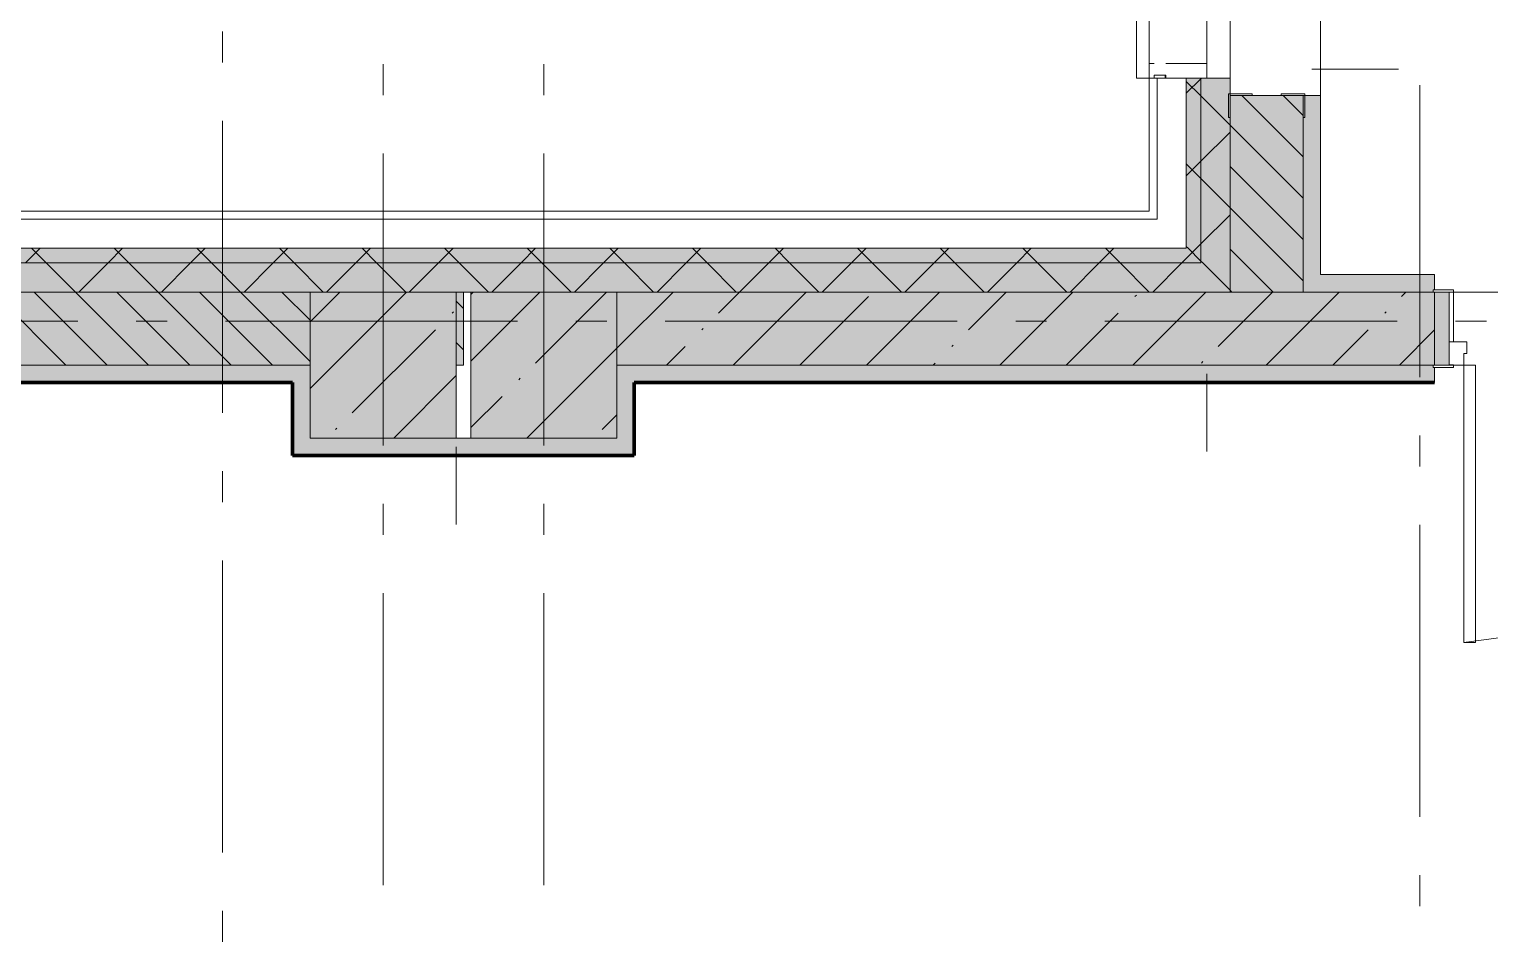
# Model space of a CAD drawing. Header units: millimetres. Extents: x -537608 to 253996, y -217170 to 186033.
# Drawn here: x -244138 to -239137, y 100596 to 103722 of the extents above; entities that cross this region are included whole.
import ezdxf

# ---------------------------------------------------------------- set-up
doc = ezdxf.new("R2010")
doc.units = ezdxf.units.MM
doc.layers.add('16) Лак 1.6м', color=160, linetype='Continuous', lineweight=90)
doc.layers.add('PDF _Геометрия', color=7, linetype='Continuous')
doc.layers.add('PDF _Сплошная заливка', color=7, linetype='Continuous', true_color=0xffffff)

msp = doc.modelspace()

# ---------------------------------------------------------------- hatches: boundary and pattern name
at = {"layer": 'PDF _Сплошная заливка', "transparency": 33554559}
h = msp.add_hatch(color=256, dxfattribs=at)
h.paths.add_polyline_path([(-240026.1918, 102821.2653), (-239776.1908, 102821.2653), (-239776.1908, 103494.2635), (-240026.1918, 103494.2635), (-240026.1918, 103196.3723)], flags=0)
h.paths.add_polyline_path([(-240026.1918, 105314.2649), (-239776.1908, 105314.2649), (-239776.1908, 105671.2634), (-240026.1918, 105671.2634), (-240026.1918, 105320.22)], flags=0)
h = msp.add_hatch(color=256, dxfattribs=at)
h.paths.add_polyline_path([(-240126.19, 102971.2638), (-240126.19, 103554.2642), (-240176.1902, 103554.2642), (-240176.1902, 102971.2638)], flags=0)
h.paths.add_polyline_path([(-240176.1902, 105254.2643), (-240126.19, 105254.2643), (-240126.19, 105521.265), (-240176.1902, 105521.265), (-240176.1902, 105320.22)], flags=0)
h = msp.add_hatch(color=256, dxfattribs=at)
h.paths.add_polyline_path([(-240026.1918, 102921.2636), (-240026.1918, 103554.2642), (-240126.19, 103554.2642), (-240126.19, 102921.2636)], flags=0)
h.paths.add_polyline_path([(-240126.19, 105254.2643), (-240026.1918, 105254.2643), (-240026.1918, 105521.265), (-240126.19, 105521.265), (-240126.19, 105320.22)], flags=0)
h = msp.add_hatch(color=256, dxfattribs=at)
h.paths.add_polyline_path([(-240126.19, 102921.2636), (-240126.19, 102971.2638), (-246626.1914, 102971.2638), (-246626.1914, 102921.2636), (-240371.3189, 102921.2636)], flags=0)
h.paths.add_polyline_path([(-257486.1367, 102921.2636), (-257324.7427, 102921.2636), (-257324.7427, 102971.2638), (-258624.7391, 102971.2638), (-258624.7391, 102921.2636), (-258321.009, 102921.2636)], flags=0)
h.paths.add_polyline_path([(-254326.1866, 102921.2636), (-254326.1866, 102971.2638), (-255624.7405, 102971.2638), (-255624.7405, 102921.2636), (-254564.0965, 102921.2636)], flags=0)
h.paths.add_polyline_path([(-260825.613, 102921.2636), (-260324.7413, 102921.2636), (-260324.7413, 102971.2638), (-261620.1864, 102971.2638), (-261620.1864, 102921.2636), (-261243.0492, 102921.2636)], flags=0)
h.paths.add_polyline_path([(-263330.2213, 102921.2636), (-263320.1886, 102921.2636), (-263320.1886, 102971.2638), (-264619.7372, 102971.2638), (-264619.7372, 102921.2636), (-264165.0937, 102921.2636)], flags=0)
h.paths.add_polyline_path([(-267504.57, 102921.2636), (-266319.7394, 102921.2636), (-266319.7394, 102971.2638), (-267619.7401, 102971.2638), (-267619.7401, 102921.2636)], flags=0)
h.paths.add_polyline_path([(-270426.6102, 102921.2636), (-269319.7381, 102921.2636), (-269319.7381, 102971.2638), (-270620.3545, 102971.2638), (-270620.3545, 102921.2636)], flags=0)
h.paths.add_polyline_path([(-272320.3567, 102921.2636), (-272320.3567, 102971.2638), (-273619.7374, 102971.2638), (-273619.7374, 102921.2636), (-272513.7824, 102921.2636)], flags=0)
h.paths.add_polyline_path([(-275435.8268, 102921.2636), (-275319.7353, 102921.2636), (-275319.7353, 102971.2638), (-276926.1831, 102971.2638), (-276926.1831, 102921.2636), (-275853.2587, 102921.2636)], flags=0)
h.paths.add_polyline_path([(-278626.181, 102921.2636), (-278626.181, 102971.2638), (-279926.186, 102971.2638), (-279926.186, 102921.2636), (-278775.3032, 102921.2636)], flags=0)
h.paths.add_polyline_path([(-281626.184, 102921.2636), (-281626.184, 102971.2638), (-282926.1804, 102971.2638), (-282926.1804, 102921.2636), (-281697.3434, 102921.2636)], flags=0)
h.paths.add_polyline_path([(-287958.8642, 102921.2636), (-287626.1812, 102921.2636), (-287626.1812, 102971.2638), (-290826.1849, 102971.2638), (-290826.1849, 102921.2636), (-288376.296, 102921.2636)], flags=0)
h.paths.add_polyline_path([(-285926.1833, 102921.2636), (-284626.1869, 102921.2636), (-284626.1869, 102971.2638), (-285926.1833, 102971.2638)], flags=0)
h = msp.add_hatch(color=256, dxfattribs=at)
h.paths.add_polyline_path([(-240026.1918, 102821.2653), (-240026.1918, 102921.2636), (-246626.1914, 102921.2636), (-246626.1914, 102821.2653), (-240371.3189, 102821.2653)], flags=0)
h.paths.add_polyline_path([(-254564.0965, 102821.2653), (-254326.1866, 102821.2653), (-254326.1866, 102921.2636), (-255624.7405, 102921.2636), (-255624.7405, 102821.2653), (-254676.1879, 102821.2653)], flags=0)
h.paths.add_polyline_path([(-257324.7427, 102821.2653), (-257324.7427, 102921.2636), (-258624.7391, 102921.2636), (-258624.7391, 102821.2653), (-257486.1367, 102821.2653)], flags=0)
h.paths.add_polyline_path([(-264582.5255, 102821.2653), (-263320.1886, 102821.2653), (-263320.1886, 102921.2636), (-264619.7372, 102921.2636), (-264619.7372, 102821.2653)], flags=0)
h.paths.add_polyline_path([(-261620.1864, 102821.2653), (-260324.7413, 102821.2653), (-260324.7413, 102921.2636), (-261620.1864, 102921.2636), (-261620.1864, 102842.3987)], flags=0)
h.paths.add_polyline_path([(-267504.57, 102821.2653), (-266319.7394, 102821.2653), (-266319.7394, 102921.2636), (-267619.7401, 102921.2636), (-267619.7401, 102821.2653)], flags=0)
h.paths.add_polyline_path([(-269319.7381, 102821.2653), (-269319.7381, 102921.2636), (-270620.3545, 102921.2636), (-270620.3545, 102821.2653), (-269591.7422, 102821.2653)], flags=0)
h.paths.add_polyline_path([(-273348.6546, 102821.2653), (-272320.3567, 102821.2653), (-272320.3567, 102921.2636), (-273619.7374, 102921.2636), (-273619.7374, 102821.2653)], flags=0)
h.paths.add_polyline_path([(-279192.735, 102821.2653), (-278626.181, 102821.2653), (-278626.181, 102921.2636), (-279926.186, 102921.2636), (-279926.186, 102821.2653), (-279226.1833, 102821.2653)], flags=0)
h.paths.add_polyline_path([(-276688.131, 102821.2653), (-275319.7353, 102821.2653), (-275319.7353, 102921.2636), (-276926.1831, 102921.2636), (-276926.1831, 102821.2653)], flags=0)
h.paths.add_polyline_path([(-281697.3434, 102821.2653), (-281626.184, 102821.2653), (-281626.184, 102921.2636), (-282926.1804, 102921.2636), (-282926.1804, 102821.2653), (-282532.2157, 102821.2653)], flags=0)
h.paths.add_polyline_path([(-287626.1812, 102821.2653), (-287626.1812, 102921.2636), (-290876.1851, 102921.2636), (-290876.1851, 102821.2653), (-287958.8642, 102821.2653)], flags=0)
h.paths.add_polyline_path([(-285871.6877, 102821.2653), (-284626.1869, 102821.2653), (-284626.1869, 102921.2636), (-285926.1833, 102921.2636), (-285926.1833, 102821.2653)], flags=0)
at = {"layer": 'PDF _Сплошная заливка', "true_color": 0x2254ff, "transparency": 33554559}
h = msp.add_hatch(color=160, dxfattribs=at)
h.paths.add_polyline_path([(-239776.1908, 102821.2653), (-239331.1904, 102822.034), (-239331.1904, 102829.2636), (-239326.1912, 102829.2636), (-239326.1912, 102881.2639), (-239776.1908, 102881.2639)], flags=0)
h.paths.add_polyline_path([(-238171.192, 102821.2653), (-237086.1917, 102821.2653), (-237086.1917, 102881.2639), (-238176.1911, 102881.2639), (-238176.1911, 102829.2636), (-238171.192, 102829.2636), (-238171.192, 102821.5388)], flags=0)
at = {"layer": 'PDF _Сплошная заливка', "transparency": 33554559}
h = msp.add_hatch(color=256, dxfattribs=at)
h.paths.add_polyline_path([(-242676.189, 102571.2644), (-242651.189, 102571.2644), (-242651.189, 102821.2653), (-242676.189, 102819.1576), (-242676.189, 102809.3595)], flags=0)
h.paths.add_polyline_path([(-243176.191, 102571.2644), (-243176.191, 102821.2653), (-245676.192, 102821.2653), (-245676.192, 102571.2644), (-243293.3633, 102571.2644)], flags=0)
h.paths.add_polyline_path([(-246215.4035, 102571.2644), (-246176.1896, 102571.2644), (-246176.1896, 102821.2653), (-246564.7417, 102821.2653), (-246564.7417, 102571.2644)], flags=0)
h.paths.add_polyline_path([(-255398.9645, 102571.2644), (-255176.1898, 102571.2644), (-255176.1898, 102821.2653), (-255564.7419, 102821.2653), (-255564.7419, 102571.2644)], flags=0)
h.paths.add_polyline_path([(-254676.1879, 102571.2644), (-254384.7426, 102571.2644), (-254384.7426, 102821.2653), (-254676.1879, 102821.2653), (-254676.1879, 102729.2029)], flags=0)
h.paths.add_polyline_path([(-258564.7406, 102571.2644), (-257384.7412, 102571.2644), (-257384.7412, 102821.2653), (-258564.7406, 102821.2653)], flags=0)
h.paths.add_polyline_path([(-261559.74, 102571.2644), (-261176.187, 102571.2644), (-261176.187, 102821.2653), (-261559.74, 102821.2653)], flags=0)
h.paths.add_polyline_path([(-263379.7393, 102571.2644), (-263379.7393, 102821.2653), (-263676.1881, 102821.2653), (-263676.1881, 102571.2644), (-263616.1852, 102571.2644)], flags=0)
h.paths.add_polyline_path([(-260676.1851, 102571.2644), (-260384.7399, 102571.2644), (-260384.7399, 102821.2653), (-260676.1851, 102821.2653), (-260676.1851, 102729.2029)], flags=0)
h.paths.add_polyline_path([(-264559.7387, 102571.2644), (-264176.1857, 102571.2644), (-264176.1857, 102821.2653), (-264559.7387, 102821.2653)], flags=0)
h.paths.add_polyline_path([(-269591.7422, 102571.2644), (-269379.7366, 102571.2644), (-269379.7366, 102821.2653), (-269676.1853, 102821.2653), (-269676.1853, 102571.2644), (-269616.1868, 102571.2644)], flags=0)
h.paths.add_polyline_path([(-267559.7373, 102571.2644), (-266379.7379, 102571.2644), (-266379.7379, 102821.2653), (-267559.7373, 102821.2653)], flags=0)
for points in [[(-242626.1889, 102321.2656), (-242126.1913, 102321.2656), (-242126.1913, 102821.2653), (-242626.1889, 102821.2653), (-242626.1889, 102488.423)], [(-239776.1908, 102571.2644), (-239776.1908, 102821.2653), (-242126.1913, 102821.2653), (-242126.1913, 102571.2644), (-239953.8848, 102571.2644)]]:
    msp.add_hatch(color=256, dxfattribs=at).paths.add_polyline_path(points)
h = msp.add_hatch(color=256, dxfattribs=at)
h.paths.add_polyline_path([(-237026.191, 102571.2644), (-237026.191, 102821.2653), (-238176.1911, 102821.2653), (-238176.1911, 102571.2644), (-238171.192, 102571.2644)], flags=0)
h.paths.add_polyline_path([(-239326.1912, 102571.2644), (-239326.1912, 102821.2653), (-239776.1908, 102821.2653), (-239776.1908, 102571.2644), (-239331.1904, 102571.2644)], flags=0)
at = {"layer": 'PDF _Сплошная заливка', "true_color": 0xff7d7d, "transparency": 33554559}
for points in [[(-243236.1895, 102511.2637), (-243176.191, 102511.2637), (-243176.191, 102571.2644), (-245616.1892, 102571.2644), (-245616.1892, 102511.2637), (-243293.3633, 102511.2637)], [(-242126.1913, 102321.2656), (-242066.1928, 102321.2656), (-242066.1928, 102571.2644), (-242126.1913, 102571.2644), (-242126.1913, 102488.423)], [(-242066.1928, 102261.2649), (-242066.1928, 102321.2656), (-243176.191, 102321.2656), (-243176.191, 102261.2649), (-242126.1913, 102261.2649)]]:
    msp.add_hatch(color=11, dxfattribs=at).paths.add_polyline_path(points)
h = msp.add_hatch(color=11, dxfattribs=at)
h.paths.add_polyline_path([(-228486.193, 102511.2637), (-228486.193, 102563.264), (-228491.1922, 102563.264), (-228491.1922, 102571.2644), (-229201.1932, 102571.2644), (-229201.1932, 102563.264), (-229206.1923, 102563.264), (-229206.1923, 102511.2637), (-228491.1922, 102511.2637)], flags=0)
h.paths.add_polyline_path([(-225526.1941, 102511.2637), (-225526.1941, 102571.2644), (-227331.1938, 102571.2644), (-227331.1938, 102563.264), (-227336.1929, 102563.264), (-227336.1929, 102511.2637), (-225761.1072, 102511.2637)], flags=0)
h.paths.add_polyline_path([(-230356.1925, 102511.2637), (-230356.1925, 102563.264), (-230361.1938, 102563.264), (-230361.1938, 102571.2644), (-234281.1925, 102571.2644), (-234281.1925, 102563.264), (-234286.1916, 102563.264), (-234286.1916, 102511.2637), (-230361.1938, 102511.2637)], flags=0)
h.paths.add_polyline_path([(-235436.1918, 102511.2637), (-235436.1918, 102563.264), (-235441.191, 102563.264), (-235441.191, 102571.2644), (-238171.192, 102571.2644), (-238171.192, 102563.264), (-238176.1911, 102563.264), (-238176.1911, 102511.2637), (-235441.191, 102511.2637)], flags=0)
h.paths.add_polyline_path([(-240788.7529, 102511.2637), (-239326.1912, 102511.2637), (-239326.1912, 102563.264), (-239331.1904, 102563.264), (-239331.1904, 102571.2644), (-242066.1928, 102571.2644), (-242066.1928, 102511.2637), (-241623.623, 102511.2637)], flags=0)

# ---------------------------------------------------------------- linework, layer by layer
at = {"layer": '16) Лак 1.6м'}
for p, q in [((-245616.1892, 102511.2637), (-243236.1895, 102511.2637)), ((-243236.1895, 102511.2637), (-243236.1895, 102261.2649)), ((-242066.1928, 102321.2656), (-242066.1928, 102511.2637)), ((-242066.1928, 102511.2637), (-239326.1912, 102511.2637)), ((-242066.1928, 102261.2649), (-242066.1928, 102321.2656)), ((-243236.1895, 102261.2649), (-243176.191, 102261.2649)), ((-243176.191, 102261.2649), (-242066.1928, 102261.2649))]:
    msp.add_line(p, q, dxfattribs=at)
at = {"layer": 'PDF _Геометрия', "lineweight": 9}
for p, q in [((-239716.1901, 105314.2649), (-239716.1901, 103494.2635)), ((-240026.1918, 105254.2643), (-240026.1918, 103554.2642)), ((-240026.1918, 103554.2642), (-240026.1918, 105254.2643)), ((-240303.1908, 103604.2644), (-240303.1908, 104379.2652)), ((-240106.1912, 103604.2644), (-240106.1912, 104379.2652)), ((-240286.1911, 103604.2644), (-240303.1908, 103604.2644)), ((-240303.1908, 103604.2644), (-240303.1908, 103554.2642)), ((-240106.1912, 103604.2644), (-240246.1914, 103604.2644)), ((-240106.1912, 103554.2642), (-240106.1912, 103604.2644)), ((-239746.1916, 103585.2021), (-239449.6115, 103585.2021)), ((-240303.1908, 103554.2642), (-240286.1911, 103554.2642)), ((-240276.1906, 103554.2642), (-240303.1908, 103554.2642)), ((-240303.1908, 103554.2642), (-240303.1908, 103098.2643)), ((-240286.1911, 103554.2642), (-240286.1911, 103564.2647)), ((-240286.1911, 103564.2647), (-240246.1914, 103564.2647)), ((-240276.1906, 103554.2642), (-240276.1906, 103098.2643)), ((-240176.1902, 103554.2642), (-240276.1906, 103554.2642)), ((-240246.1914, 103564.2647), (-240246.1914, 103554.2642)), ((-240246.1914, 103554.2642), (-240106.1912, 103554.2642)), ((-240176.1902, 103554.2642), (-240176.1902, 103098.2643)), ((-240126.19, 103554.2642), (-240176.1902, 103554.2642)), ((-240176.1902, 103502.0831), (-240126.19, 103552.0832)), ((-240126.19, 103493.0363), (-240176.1902, 103543.0365)), ((-240126.19, 103552.0832), (-240124.0112, 103554.2642)), ((-240126.19, 103554.2642), (-240126.19, 103098.2643)), ((-240026.1918, 103554.2642), (-240126.19, 103554.2642)), ((-240026.1918, 103098.2643), (-240026.1918, 103554.2642)), ((-240026.1918, 103393.036), (-240126.19, 103493.0363)), ((-239776.1908, 103494.2635), (-240026.1918, 103494.2635)), ((-240026.1918, 103494.2635), (-240026.1918, 102821.2653)), ((-239776.1908, 103284.4582), (-239985.9983, 103494.2635)), ((-239776.1908, 103425.8792), (-239844.5772, 103494.2635)), ((-239776.1908, 102881.2639), (-239776.1908, 103494.2635)), ((-239776.1908, 103494.2635), (-239716.1901, 103494.2635)), ((-239776.1908, 102881.2639), (-239776.1908, 103494.2635)), ((-239716.1901, 103494.2635), (-239716.1901, 102881.2639)), ((-239776.1908, 103143.0371), (-240026.1918, 103393.036)), ((-240126.19, 103269.2411), (-240026.1918, 103369.2415)), ((-240176.1902, 103219.241), (-240126.19, 103269.2411)), ((-240126.19, 103210.1942), (-240176.1902, 103260.1944)), ((-239776.1908, 103001.6139), (-240026.1918, 103251.6149)), ((-240026.1918, 103110.1938), (-240126.19, 103210.1942)), ((-240303.1908, 103098.2643), (-246626.1914, 103098.2643)), ((-240276.1906, 103098.2643), (-240276.1906, 103071.2642)), ((-240176.1902, 103098.2643), (-240176.1902, 103071.2642)), ((-240126.19, 103098.2643), (-240126.19, 102971.2638)), ((-240126.19, 102986.399), (-240026.1918, 103086.3994)), ((-239776.1908, 102860.1929), (-240026.1918, 103110.1938)), ((-240026.1918, 103071.2642), (-240026.1918, 103098.2643)), ((-240276.1906, 103071.2642), (-246626.1914, 103071.2642)), ((-240176.1902, 103071.2642), (-240176.1902, 102971.2638)), ((-240026.1918, 102971.2638), (-240026.1918, 103071.2642)), ((-240170.1038, 102971.2638), (-240176.1902, 102977.3501)), ((-240141.3252, 102971.2638), (-240126.19, 102986.399)), ((-240176.1902, 102971.2638), (-246626.1914, 102971.2638)), ((-244151.1216, 102921.2636), (-244101.1213, 102971.2638)), ((-244079.9018, 102921.2636), (-244129.902, 102971.2638)), ((-243868.2794, 102921.2636), (-243818.2792, 102971.2638)), ((-243797.0597, 102921.2636), (-243847.0599, 102971.2638)), ((-243585.4373, 102921.2636), (-243535.4371, 102971.2638)), ((-243514.2176, 102921.2636), (-243564.2178, 102971.2638)), ((-243302.5952, 102921.2636), (-243252.595, 102971.2638)), ((-243231.3755, 102921.2636), (-243281.3757, 102971.2638)), ((-243019.7531, 102921.2636), (-242969.7529, 102971.2638)), ((-242948.5334, 102921.2636), (-242998.5293, 102971.2638)), ((-242736.911, 102921.2636), (-242686.9108, 102971.2638)), ((-242665.687, 102921.2636), (-242715.6872, 102971.2638)), ((-242454.0646, 102921.2636), (-242404.0643, 102971.2638)), ((-242382.8448, 102921.2636), (-242432.845, 102971.2638)), ((-242171.2224, 102921.2636), (-242121.2222, 102971.2638)), ((-242100.0027, 102921.2636), (-242150.0029, 102971.2638)), ((-241888.3803, 102921.2636), (-241838.3801, 102971.2638)), ((-241817.1606, 102921.2636), (-241867.1608, 102971.2638)), ((-241605.5382, 102921.2636), (-241555.538, 102971.2638)), ((-241534.3185, 102921.2636), (-241584.3187, 102971.2638)), ((-241322.696, 102921.2636), (-241272.6959, 102971.2638)), ((-241251.4764, 102921.2636), (-241301.4744, 102971.2638)), ((-241039.854, 102921.2636), (-240989.8538, 102971.2638)), ((-240968.6321, 102921.2636), (-241018.6323, 102971.2638)), ((-240757.0097, 102921.2636), (-240707.0095, 102971.2638)), ((-240685.79, 102921.2636), (-240735.7902, 102971.2638)), ((-240474.1676, 102921.2636), (-240424.1674, 102971.2638)), ((-240402.9479, 102921.2636), (-240452.9481, 102971.2638)), ((-240191.3255, 102921.2636), (-240141.3252, 102971.2638)), ((-240126.19, 102927.35), (-240170.1038, 102971.2638)), ((-240126.19, 102971.2638), (-240126.19, 102921.2636)), ((-240120.1036, 102921.2636), (-240126.19, 102927.35)), ((-240026.1918, 102921.2636), (-240026.1918, 102971.2638)), ((-239878.6844, 102821.2653), (-240026.1918, 102968.7728)), ((-240126.19, 102921.2636), (-246626.1914, 102921.2636)), ((-243979.9015, 102821.2653), (-244079.9018, 102921.2636)), ((-243968.2798, 102821.2653), (-243868.2794, 102921.2636)), ((-243697.0593, 102821.2653), (-243797.0597, 102921.2636)), ((-243685.4377, 102821.2653), (-243585.4373, 102921.2636)), ((-243414.2172, 102821.2653), (-243514.2176, 102921.2636)), ((-243402.5956, 102821.2653), (-243302.5952, 102921.2636)), ((-243131.3751, 102821.2653), (-243231.3755, 102921.2636)), ((-243119.7535, 102821.2653), (-243019.7531, 102921.2636)), ((-242848.533, 102821.2653), (-242948.5334, 102921.2636)), ((-242836.907, 102821.2653), (-242736.911, 102921.2636)), ((-242565.6866, 102821.2653), (-242665.687, 102921.2636)), ((-242554.0649, 102821.2653), (-242454.0646, 102921.2636)), ((-242282.8445, 102821.2653), (-242382.8448, 102921.2636)), ((-242271.2228, 102821.2653), (-242171.2224, 102921.2636)), ((-242000.0023, 102821.2653), (-242100.0027, 102921.2636)), ((-241988.3807, 102821.2653), (-241888.3803, 102921.2636)), ((-241717.1602, 102821.2653), (-241817.1606, 102921.2636)), ((-241705.5386, 102821.2653), (-241605.5382, 102921.2636)), ((-241434.3181, 102821.2653), (-241534.3185, 102921.2636)), ((-241422.6965, 102821.2653), (-241322.696, 102921.2636)), ((-241151.476, 102821.2653), (-241251.4764, 102921.2636)), ((-241139.8522, 102821.2653), (-241039.854, 102921.2636)), ((-240868.6317, 102821.2653), (-240968.6321, 102921.2636)), ((-240857.0101, 102821.2653), (-240757.0097, 102921.2636)), ((-240585.7896, 102821.2653), (-240685.79, 102921.2636)), ((-240574.168, 102821.2653), (-240474.1676, 102921.2636)), ((-240302.9475, 102821.2653), (-240402.9479, 102921.2636)), ((-240291.3258, 102821.2653), (-240191.3255, 102921.2636)), ((-240026.1918, 102827.3517), (-240120.1036, 102921.2636)), ((-240026.1918, 102821.2653), (-240026.1918, 102921.2636)), ((-239776.1908, 102821.2653), (-239776.1908, 102881.2639)), ((-239776.1908, 102821.2653), (-239776.1908, 102881.2639)), ((-239716.1901, 102881.2639), (-239326.1912, 102881.2639)), ((-239326.1912, 102881.2639), (-239326.1912, 102829.2636)), ((-240020.1054, 102821.2653), (-240026.1918, 102827.3517)), ((-239261.1914, 102829.2636), (-239331.1904, 102829.2636)), ((-239331.1904, 102829.2636), (-239331.1904, 102821.2653)), ((-239261.1914, 102821.2653), (-239261.1914, 102829.2636)), ((-245676.192, 102821.2653), (-243176.191, 102821.2653)), ((-243176.191, 102821.2653), (-245676.192, 102821.2653)), ((-244012.7426, 102571.2644), (-244262.7436, 102821.2653)), ((-243871.3237, 102571.2644), (-244121.3246, 102821.2653)), ((-243729.9005, 102571.2644), (-243979.9015, 102821.2653)), ((-243588.4816, 102571.2644), (-243838.4825, 102821.2653)), ((-243447.0584, 102571.2644), (-243697.0593, 102821.2653)), ((-243305.6395, 102571.2644), (-243555.6361, 102821.2653)), ((-243176.191, 102583.2391), (-243414.2172, 102821.2653)), ((-243176.191, 102724.6602), (-243272.794, 102821.2653)), ((-243176.191, 102491.2326), (-242846.1561, 102821.2653)), ((-243176.191, 102719.3294), (-243074.2572, 102821.2653)), ((-242676.189, 102821.2653), (-243176.191, 102821.2653)), ((-243176.191, 102821.2653), (-243176.191, 102321.2656)), ((-242651.189, 102821.2653), (-242676.189, 102821.2653)), ((-242676.189, 102821.2653), (-242626.1889, 102821.2653)), ((-242676.189, 102321.2656), (-242676.189, 102821.2653)), ((-242651.189, 102765.3445), (-242676.189, 102790.3446)), ((-242651.189, 102571.2644), (-242651.189, 102821.2653)), ((-242626.1889, 102585.0347), (-242389.9625, 102821.2653)), ((-242626.1889, 102813.1336), (-242618.0593, 102821.2653)), ((-242126.1913, 102821.2653), (-242626.1889, 102821.2653)), ((-242626.1889, 102821.2653), (-242626.1889, 102321.2656)), ((-242404.9169, 102578.212), (-242161.8614, 102821.2653)), ((-242126.1913, 102628.8387), (-241933.7646, 102821.2653)), ((-242126.1913, 102321.2656), (-242126.1913, 102821.2653)), ((-240026.1918, 102821.2653), (-242126.1913, 102821.2653)), ((-242126.1913, 102821.2653), (-240026.1918, 102821.2653)), ((-241777.6453, 102749.2857), (-241705.6677, 102821.2653)), ((-241727.5676, 102571.2644), (-241477.5666, 102821.2653)), ((-241499.4708, 102571.2644), (-241264.4221, 102806.3109)), ((-241271.3696, 102571.2644), (-241021.3709, 102821.2653)), ((-240922.2747, 102692.2604), (-240793.2719, 102821.2653)), ((-240815.1739, 102571.2644), (-240565.1729, 102821.2653)), ((-240358.976, 102571.2644), (-240108.9772, 102821.2653)), ((-240352.0284, 102806.3109), (-240347.2876, 102811.0517)), ((-240066.9063, 102635.2372), (-239880.8782, 102821.2653)), ((-240026.1918, 102821.2653), (-239776.1908, 102821.2653)), ((-239776.1908, 102697.8537), (-239652.7792, 102821.2653)), ((-239776.1908, 102821.2653), (-239331.1904, 102821.2653)), ((-239331.1904, 102821.2653), (-239776.1908, 102821.2653)), ((-239439.6346, 102806.3109), (-239424.6802, 102821.2653)), ((-239331.1904, 102821.2653), (-239261.1914, 102821.2653)), ((-239276.191, 102821.2653), (-239326.1912, 102821.2653)), ((-239326.1912, 102821.2653), (-239326.1912, 102571.2644)), ((-239276.191, 102571.2644), (-239276.191, 102821.2653)), ((-239261.1914, 102821.2653), (-239276.191, 102821.2653)), ((-239276.191, 102821.2653), (-239276.191, 102651.2638)), ((-239261.1914, 102651.2638), (-239261.1914, 102821.2653)), ((-242690.0368, 102749.2857), (-242685.2961, 102754.0264)), ((-240587.0749, 102571.2644), (-240409.0536, 102749.2857)), ((-239496.66, 102749.2857), (-239491.917, 102754.0264)), ((-243032.1842, 102407.1383), (-242747.0643, 102692.2604)), ((-241834.6685, 102692.2604), (-241829.9276, 102697.0033)), ((-239902.7802, 102571.2644), (-239776.1908, 102697.8537)), ((-239674.6812, 102571.2644), (-239553.6853, 102692.2604)), ((-239446.5823, 102571.2644), (-239326.1912, 102691.6554)), ((-242651.189, 102623.9234), (-242676.189, 102648.9235)), ((-242433.7622, 102321.2656), (-242126.1913, 102628.8387)), ((-241955.6644, 102571.2644), (-241891.6915, 102635.2372)), ((-240979.3, 102635.2372), (-240974.5571, 102639.9781)), ((-239216.1904, 102651.2638), (-239276.191, 102651.2638)), ((-239276.191, 102651.2638), (-239276.191, 102571.2644)), ((-239276.191, 102651.2638), (-239261.1914, 102651.2638)), ((-239216.1904, 102611.2641), (-239216.1904, 102651.2638)), ((-241043.2707, 102571.2644), (-241036.3253, 102578.212)), ((-240123.9294, 102578.212), (-240119.1886, 102582.9528)), ((-239226.1909, 102571.2644), (-239226.1909, 102611.2641)), ((-239226.1909, 102611.2641), (-239216.1904, 102611.2641)), ((-245616.1892, 102571.2644), (-243176.191, 102571.2644)), ((-243176.191, 102571.2644), (-245616.1892, 102571.2644)), ((-242889.9601, 102321.2656), (-242676.189, 102535.0345)), ((-242676.189, 102571.2644), (-242651.189, 102571.2644)), ((-242461.94, 102521.1867), (-242457.1992, 102525.9296)), ((-242126.1913, 102571.2644), (-242066.1928, 102571.2644)), ((-242066.1928, 102571.2644), (-239776.1908, 102571.2644)), ((-239776.1908, 102571.2644), (-242066.1928, 102571.2644)), ((-240105.8596, 102541.2651), (-240105.8596, 102275.1148)), ((-239776.1908, 102571.2644), (-239331.1904, 102571.2644)), ((-239331.1904, 102571.2644), (-239776.1908, 102571.2644)), ((-239261.1914, 102571.2644), (-239331.1904, 102571.2644)), ((-239331.1904, 102571.2644), (-239331.1904, 102563.264)), ((-239331.1904, 102563.264), (-239261.1914, 102563.264)), ((-239326.1912, 102571.2644), (-239276.191, 102571.2644)), ((-239326.1912, 102511.2637), (-239326.1912, 102563.264)), ((-239261.1914, 102572.2655), (-239276.191, 102572.2655)), ((-239276.191, 102572.2655), (-239276.191, 102571.2644)), ((-239276.191, 102571.2644), (-239226.1909, 102571.2644)), ((-239276.191, 102571.2644), (-239261.1914, 102571.2644)), ((-239261.1914, 102571.2644), (-239261.1914, 102572.2655)), ((-239261.1914, 102563.264), (-239261.1914, 102571.2644)), ((-239186.1912, 102571.2644), (-239226.1909, 102571.2644)), ((-239226.1909, 102571.2644), (-239226.1909, 101621.265)), ((-239186.1912, 101621.265), (-239186.1912, 102571.2644)), ((-242626.1889, 102356.9357), (-242518.9632, 102464.1635)), ((-242176.8158, 102350.113), (-242126.1913, 102400.7397)), ((-243089.2116, 102350.113), (-243084.4709, 102354.8559)), ((-243176.191, 102321.2656), (-242676.189, 102321.2656)), ((-242626.1889, 102321.2656), (-242676.189, 102321.2656)), ((-242676.1331, 102291.2642), (-242676.1331, 102025.1139)), ((-242626.1889, 102321.2656), (-242126.1913, 102321.2656)), ((-238980.3128, 101653.6347), (-239226.1909, 101621.265)), ((-239226.1909, 101621.265), (-239186.1912, 101621.265))]:
    msp.add_line(p, q, dxfattribs=at)
at = {"layer": 'PDF _Геометрия', "color": 253, "lineweight": 9, "true_color": 0xaaaaaa}
for p, q in [((-240346.1917, 103554.2642), (-240346.1917, 105254.2643)), ((-243476.1921, 103713.3416), (-243476.1921, 103607.5067)), ((-242926.19, 103495.6845), (-242926.19, 103601.5172)), ((-242376.1922, 103495.6845), (-242376.1922, 103601.5172)), ((-240303.1908, 103554.2642), (-240346.1917, 103554.2642)), ((-240248.1915, 103554.2642), (-240248.1915, 103564.2647)), ((-239376.1914, 102530.0999), (-239376.1914, 103530.0994)), ((-243476.1921, 103407.5081), (-243476.1921, 102407.5086)), ((-242926.19, 102295.6842), (-242926.19, 103295.6837)), ((-242376.1922, 102295.6842), (-242376.1922, 103295.6837)), ((-243972.1207, 102721.2649), (-244972.1202, 102721.2649)), ((-243666.285, 102721.2649), (-243772.1199, 102721.2649)), ((-242466.289, 102721.2649), (-243466.2885, 102721.2649)), ((-242160.4533, 102721.2649), (-242266.2883, 102721.2649)), ((-240960.4552, 102721.2649), (-241960.4526, 102721.2649)), ((-240654.6217, 102721.2649), (-240760.4544, 102721.2649)), ((-239454.6214, 102721.2649), (-240454.6209, 102721.2649)), ((-239148.7879, 102721.2649), (-239254.6206, 102721.2649)), ((-239376.1914, 102224.2664), (-239376.1914, 102330.0992)), ((-243476.1921, 102207.5078), (-243476.1921, 102101.6751)), ((-242926.19, 101989.8507), (-242926.19, 102095.6834)), ((-242376.1922, 101989.8507), (-242376.1922, 102095.6834)), ((-239376.1914, 101024.266), (-239376.1914, 102024.2656)), ((-243476.1921, 101901.6743), (-243476.1921, 100901.6747)), ((-242926.19, 100789.8503), (-242926.19, 101789.852)), ((-242376.1922, 100789.8503), (-242376.1922, 101789.852)), ((-239376.1914, 100718.4326), (-239376.1914, 100824.2653)), ((-243476.1921, 100701.674), (-243476.1921, 100595.8413))]:
    msp.add_line(p, q, dxfattribs=at)
at = {"layer": 'PDF _Геометрия', "color": 253, "lineweight": 20, "true_color": 0xaaaaaa}
for p, q in [((-239951.1915, 103500.2638), (-240032.192, 103500.2638)), ((-240032.192, 103500.2638), (-240032.192, 103419.2654)), ((-240026.1918, 103419.2654), (-240026.1918, 103494.2635)), ((-240026.1918, 103494.2635), (-239951.1915, 103494.2635)), ((-239951.1915, 103494.2635), (-239951.1915, 103500.2638)), ((-239770.1905, 103500.2638), (-239851.1911, 103500.2638)), ((-239851.1911, 103500.2638), (-239851.1911, 103494.2635)), ((-239851.1911, 103494.2635), (-239776.1908, 103494.2635)), ((-239776.1908, 103494.2635), (-239776.1908, 103419.2654)), ((-239770.1905, 103419.2654), (-239770.1905, 103500.2638)), ((-240032.192, 103419.2654), (-240026.1918, 103419.2654)), ((-239776.1908, 103419.2654), (-239770.1905, 103419.2654))]:
    msp.add_line(p, q, dxfattribs=at)
at = {"layer": 'PDF _Геометрия', "color": 9, "lineweight": 9, "true_color": 0xc0c0c0}
for p, q in [((-239261.1914, 102821.2653), (-238241.1909, 102821.2653)), ((-238241.1909, 102821.2653), (-239261.1914, 102821.2653))]:
    msp.add_line(p, q, dxfattribs=at)
at = {"layer": 'PDF _Сплошная заливка', "color": 160, "lineweight": 35, "true_color": 0x2254ff, "transparency": 33554559}
msp.add_solid([(-239776.1908, 102881.2639), (-239716.1901, 102881.2639), (-239776.1908, 103494.2635), (-239716.1901, 103494.2635)], dxfattribs=at)
at = {"layer": 'PDF _Сплошная заливка', "lineweight": 35, "transparency": 33554559}
msp.add_solid([(-242676.189, 102321.2656), (-242676.189, 102821.2653), (-243176.191, 102321.2656), (-243176.191, 102821.2653)], dxfattribs=at)
at = {"layer": 'PDF _Сплошная заливка', "color": 7, "lineweight": 35, "true_color": 0xf4f4f4, "transparency": 33554559}
msp.add_solid([(-239326.1912, 102571.2644), (-239276.191, 102571.2644), (-239326.1912, 102821.2653), (-239276.191, 102821.2653)], dxfattribs=at)
at = {"layer": 'PDF _Сплошная заливка', "color": 11, "lineweight": 35, "true_color": 0xff7d7d, "transparency": 33554559}
msp.add_solid([(-243176.191, 102261.2649), (-243176.191, 102511.2637), (-243236.1895, 102261.2649), (-243236.1895, 102511.2637)], dxfattribs=at)

doc.saveas('drawing.dxf')
